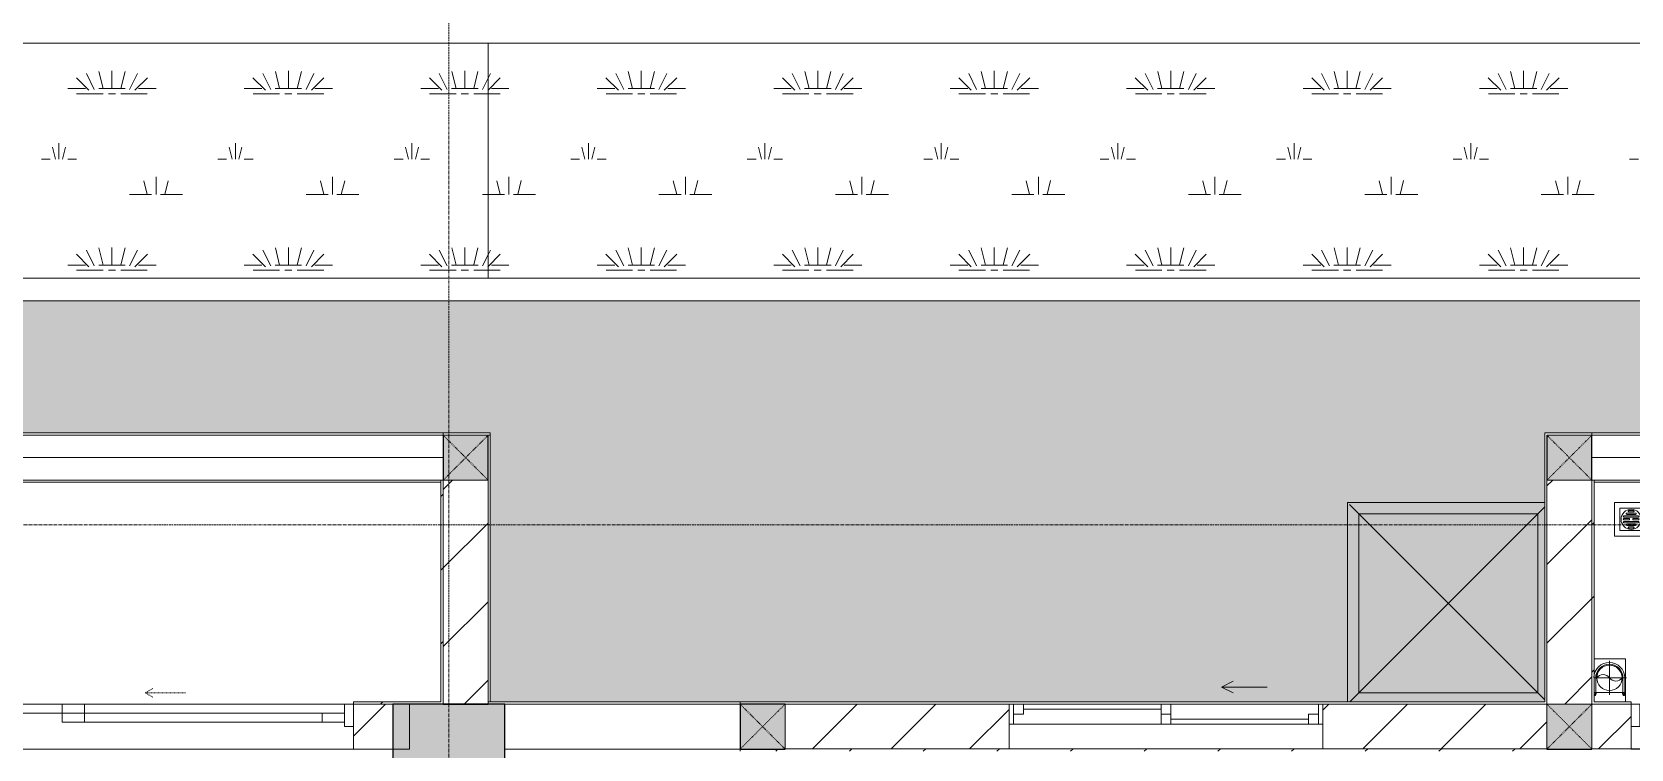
# Model space of a CAD drawing. Header units: millimetres. Extents: x 5121 to 246734, y -48180 to 129206.
# Drawn here: x 59093 to 66228, y 44337 to 47536 of the extents above; entities that cross this region are included whole.
import ezdxf

# ---------------------------------------------------------------- set-up
doc = ezdxf.new("R2010")
doc.units = ezdxf.units.MM
for name, pattern in [('Dash', [6, 3, -3]), ('Grid Line', [22.225, 12.7, -3.175, 3.175, -3.175]), ('IMPORT-CENTER _3_', [10.16, 6.35, -1.27, 1.27, -1.27])]:
    doc.linetypes.add(name, pattern=pattern)
for name, color, linetype, lineweight in [('0-1', 7, 'Continuous', 5), ('A-DOOR', 31, 'Continuous', 9), ('A-DOOR-FRAM', 31, 'Continuous', 9), ('A-DOOR-HDLN', 31, 'Dash', 9), ('A-FLOR', 192, 'Continuous', 9), ('A-FLOR-1', 50, 'Continuous', 9), ('A-FLOR-PATT', 8, 'Continuous', 9), ('A-GLAZ', 151, 'Continuous', 9), ('A-WALL', 113, 'Continuous', 9), ('A-WALL-1', 250, 'Continuous', 18), ('A-WALL-2', 50, 'Continuous', 9), ('A-WALL-FNSH-1', 50, 'Continuous', 9), ('A-WALL-PATT-2', 50, 'Continuous', 9), ('A-WALL-PATT-3', 111, 'Continuous', 9), ('G-IMPT', 8, 'Continuous', 9), ('G-IMPT-2', 8, 'IMPORT-CENTER _3_', 9), ('I-WALL-1', 50, 'Continuous', 9), ('M-EQPM', 50, 'Continuous', 9), ('S-COLS', 52, 'Continuous', 9), ('S-COLS-1', 7, 'Continuous', 5), ('S-COLS-2', 10, 'Continuous', 25), ('S-COLS-5', 52, 'Continuous', 25), ('S-COLS-6', 52, 'Dash', 9), ('S-COLS-HDLN', 52, 'Dash', 9), ('S-GRID-1', 1, 'Grid Line', 9)]:
    doc.layers.add(name, color=color, linetype=linetype, lineweight=lineweight)
pattern_1 = [(45, (0, 0), (-164.4023, 164.4023), [])]
pattern_2 = [(45, (0, 0), (-175.3625, 175.3625), [])]
pattern_3 = [(0, (236.2, 15.75), (787.4, 787.4), [118.11, -23.622, 31.496, -23.622, -590.55]), (0, (236.2, 15.75), (787.4, 787.4), [-196.85, 118.11, -472.44]), (0, (196.85, 39.4), (787.4, 787.4), [78.74, -59.055, 118.11, -59.055, -472.44]), (0, (196.85, 39.4), (787.4, 787.4), [-314.96, 78.74, -393.7]), (0, (472.44, 354.3), (787.4, 787.4), [98.425, -39.37, 98.425, -551.18]), (0, (78.74, 511.8), (787.4, 787.4), [39.37, -78.74, 39.37, -629.92]), (90, (157.5, 511.8), (-787.4, 787.4), [70.866, -716.534]), (90, (393.7, 39.4), (-787.4, 787.4), [78.74, -708.66]), (90, (590.55, 354.3), (-787.4, 787.4), [78.74, -708.66]), (45, (496.06, 31.5), (0, 787.4), [78.74, -1034.812]), (135, (291.34, 31.5), (-787.4, 6e-14), [78.74, -1034.812]), (63.435, (472.44, 35.43), (-0.0007, 787.4), [78.74, -1681.94]), (75.964, (433.07, 39.37), (-0.00383, 787.3999), [78.74, -3167.793]), (75.964, (629.92, 354.33), (-0.00383, 787.3999), [62.992, -3183.541]), (75.964, (173.23, 511.81), (-0.00383, 787.3999), [55.118, -3191.415]), (104.036, (354.33, 39.37), (0.00383, 787.3999), [78.74, -3167.793]), (104.036, (551.18, 354.33), (0.00383, 787.3999), [62.992, -3183.541]), (104.036, (141.73, 511.81), (0.00383, 787.3999), [55.118, -3191.415]), (116.565, (314.96, 35.43), (0.0007, 787.4), [78.74, -1681.939])]

# ---------------------------------------------------------------- blocks, each defined once
blk = doc.blocks.new('NCV_TKTC_KET CAU_rvt-1-TKCS_MB TỔNG THỂ TẦNG 1')
at = {"layer": 'S-COLS-1'}
blk.add_hatch(color=256, dxfattribs=at).paths.add_polyline_path([(61202.6, 43686.9), (61202.6, 44536.9), (60702.6, 44536.9), (60702.6, 43686.9), (61052.6, 43686.9)])
at = {"layer": 'A-FLOR-1'}
blk.add_line((62252.6, 44336.9), (62252.6, 44326.9), dxfattribs=at)
at = {"layer": 'S-COLS-2'}
for p, q in [((61202.6, 44536.9), (60702.6, 44536.9)), ((60702.6, 44536.9), (60702.6, 43686.9)), ((61202.6, 43686.9), (61202.6, 44536.9))]:
    blk.add_line(p, q, dxfattribs=at)
blk = doc.blocks.new('NCV_TKTC_TANG 1_rvt-1-TKCS_MB TỔNG THỂ TẦNG 1')
at = {"layer": 'A-WALL-PATT-2'}
h = blk.add_hatch(dxfattribs=at)
h.set_pattern_fill('FP_10', color=256, style=0, pattern_type=2)
h.set_pattern_definition(pattern_1)
h.paths.add_polyline_path([(60917.6, 44546.9), (60927.5, 44546.9), (60927.5, 45536.9), (60917.6, 45536.9), (60917.6, 44670.2)])
h = blk.add_hatch(dxfattribs=at)
h.set_pattern_fill('FP_10', color=256, style=0, pattern_type=2)
h.set_pattern_definition(pattern_1)
h.paths.add_polyline_path([(66052.6, 44536.9), (66062.6, 44537.4), (66062.6, 45536.9), (66052.6, 45536.9), (66052.6, 44537.4)])
h = blk.add_hatch(dxfattribs=at)
h.set_pattern_fill('FP_10', color=256, style=0, pattern_type=2)
h.set_pattern_definition(pattern_1)
h.paths.add_polyline_path([(60777.6, 44536.9), (60927.5, 44537), (60927.5, 44546.9), (60527.6, 44546.9), (60527.6, 44536.9), (60702.6, 44536.9)])
h.paths.add_polyline_path([(57862.6, 44536.9), (58027.6, 44536.9), (58027.6, 44546.9), (57862.6, 44546.9)])
h = blk.add_hatch(dxfattribs=at)
h.set_pattern_fill('FP_10', color=256, style=0, pattern_type=2)
h.set_pattern_definition(pattern_1)
h.paths.add_polyline_path([(69052.6, 44536.9), (69052.6, 44546.9), (68727.6, 44546.9), (68727.6, 44537.4), (68977.6, 44536.9)])
h.paths.add_polyline_path([(66062.6, 44537), (66227.6, 44537.4), (66227.6, 44546.9), (66062.6, 44546.9), (66062.6, 44537.4)])
h = blk.add_hatch(dxfattribs=at)
h.set_pattern_fill('FP_10', color=256, style=0, pattern_type=2)
h.set_pattern_definition(pattern_1)
h.paths.add_polyline_path([(62352.6, 41336.9), (62362.6, 41336.9), (62362.6, 44336.9), (62352.6, 44336.9), (62352.6, 41898.5)])
h = blk.add_hatch(dxfattribs=at)
h.set_pattern_fill('FP_10', color=256, style=0, pattern_type=2)
h.set_pattern_definition(pattern_1)
h.paths.add_polyline_path([(65942.6, 44326.9), (65952.6, 44326.9), (65952.6, 44336.9), (62362.6, 44336.9), (62362.6, 44326.9), (65621.6, 44326.9)])
h = blk.add_hatch(dxfattribs=at)
h.set_pattern_fill('FP_10', color=256, style=0, pattern_type=2)
h.set_pattern_definition(pattern_1)
h.paths.add_polyline_path([(66052.6, 41236.9), (66062.6, 41236.9), (66062.6, 44336.9), (66052.6, 44336.9), (66052.6, 41336.9)])
at = {"layer": 'A-FLOR-1'}
for p, q in [((60487.6, 44536.9), (59327.6, 44536.9)), ((60527.6, 44336.9), (58027.6, 44336.9)), ((62252.6, 44326.9), (62252.6, 44336.9)), ((68727.6, 44336.9), (66227.6, 44336.9))]:
    blk.add_line(p, q, dxfattribs=at)
at = {"layer": 'A-WALL-1'}
for p, q in [((60917.6, 45536.9), (60917.6, 44546.9)), ((60927.6, 45536.9), (60917.6, 45536.9)), ((60927.6, 44546.9), (60927.6, 45536.9)), ((66062.6, 45536.9), (66052.6, 45536.9)), ((66052.6, 45536.9), (66052.6, 44536.9)), ((66062.6, 44546.9), (66062.6, 45536.9)), ((60917.6, 44546.9), (60527.6, 44546.9)), ((60527.6, 44546.9), (60527.6, 44536.9)), ((60527.6, 44536.9), (60927.6, 44536.9)), ((60927.6, 44536.9), (60927.6, 44546.9)), ((66052.6, 44536.9), (66062.6, 44536.9)), ((66227.6, 44546.9), (66062.6, 44546.9)), ((66062.6, 44536.9), (66227.6, 44536.9)), ((66227.6, 44537.4), (66227.6, 44546.9))]:
    blk.add_line(p, q, dxfattribs=at)
at = {"layer": 'A-WALL-2'}
for p, q in [((61202.6, 44536.9), (62252.2, 44536.9)), ((62252.2, 44336.9), (62252.2, 44536.9)), ((62252.2, 44336.9), (61202.6, 44336.9))]:
    blk.add_line(p, q, dxfattribs=at)
at = {"layer": 'I-WALL-1'}
for p, q in [((57862.6, 45536.9), (60917.6, 45536.9)), ((60917.6, 45526.9), (57862.6, 45526.9)), ((66062.6, 45536.9), (69042.6, 45536.9)), ((69042.6, 45526.9), (66062.6, 45526.9))]:
    blk.add_line(p, q, dxfattribs=at)
blk = doc.blocks.new('1_FAMILY RVT - W01-WxH 1400x1400xmm-389822-TKCS_MB TỔNG THỂ TẦNG 1')
at = {"layer": 'A-GLAZ'}
for p, q in [((248.4, 172.39), (299.2, 197.79)), ((248.4, 172.39), (299.2, 146.99)), ((248.4, 172.39), (451.6, 172.39)), ((-700, 96.19), (-700, -103.81)), ((700, 96.19), (-700, 96.19)), ((-700, 96.19), (-636.5, 96.19)), ((-680.95, 96.19), (-680.95, 7.29)), ((-636.5, 96.19), (-22.225, 96.19)), ((-636.5, 96.19), (-636.5, 51.74)), ((-636.5, 73.965), (-22.225, 73.965)), ((-22.225, 7.29), (-22.225, 96.19)), ((-22.225, 96.19), (22.225, 96.19)), ((22.225, 96.19), (680.95, 96.19)), ((22.225, 96.19), (22.225, 7.29)), ((680.95, 96.19), (700, 96.19)), ((680.95, 96.19), (680.95, 7.29)), ((700, -103.81), (700, 96.19)), ((-700, 7.29), (-680.95, 7.29)), ((-636.5, 51.74), (-680.95, 51.74)), ((-680.95, 7.29), (-22.225, 7.29)), ((22.225, 51.74), (-22.225, 51.74)), ((-22.225, 7.29), (22.225, 7.29)), ((22.225, 29.515), (636.5, 29.515)), ((22.225, 7.29), (636.5, 7.29)), ((636.5, 51.74), (636.5, 7.29)), ((680.95, 51.74), (636.5, 51.74)), ((636.5, 7.29), (700, 7.29)), ((-700, -103.81), (700, -103.81))]:
    blk.add_line(p, q, dxfattribs=at)
blk = doc.blocks.new('DEG_02-DEG_03 - DEG_02-2500x2400mm-CỬA ĐI 02 CÁNH TRƯỢT-625766-TKCS_MB TỔNG THỂ TẦNG 1')
at = {"layer": 'A-DOOR'}
for p, q in [((-1110, 100), (-1210, 100)), ((-1210, 100), (-1210, 60)), ((-1110, 60), (-1110, 100)), ((-1110, 100), (-50, 100)), ((50, 100), (-50, 100)), ((-50, 100), (-50, 60)), ((50, 60), (50, 100)), ((-1210, 60), (-1110, 60)), ((-50, 60), (-1110, 60)), ((50, 60), (-50, 60)), ((-50, 60), (-50, 20)), ((-50, 60), (50, 60)), ((-50, 20), (50, 20)), ((50, 20), (50, 60)), ((50, 60), (1110, 60)), ((1110, 20), (50, 20)), ((1210, 60), (1110, 60)), ((1110, 60), (1110, 20)), ((1110, 20), (1210, 20)), ((1210, 20), (1210, 60))]:
    blk.add_line(p, q, dxfattribs=at)
at = {"layer": 'A-DOOR-FRAM'}
for p, q in [((-1210, 100), (-1250, 100)), ((-1250, 100), (-1250, 0)), ((-1210, 0), (-1210, 100)), ((1250, 100), (1210, 100)), ((1210, 100), (1210, 0)), ((1250, 0), (1250, 100)), ((-1250, 0), (-1210, 0)), ((1210, 0), (1250, 0))]:
    blk.add_line(p, q, dxfattribs=at)
at = {"layer": 'A-DOOR-HDLN'}
for p, q in [((-500.4, 151.1), (-320.4, 151.1)), ((-320.4, 151.1), (-355, 171.1)), ((-320.4, 151.1), (-355, 131.1)), ((320.4, 151.1), (355, 171.1)), ((320.4, 151.1), (355, 131.1)), ((500.4, 151.1), (320.4, 151.1))]:
    blk.add_line(p, q, dxfattribs=at)
blk = doc.blocks.new('TKTC_XREF_251221_MB TANG 1 - TKTC_XREF_260130_MB TANG 1_dwg_THU NUOC - THU NUOC-444531-TKCS_MB TẦNG 1-4202124-TKCS_MB TỔNG THỂ TẦNG 1')
at = {"layer": 'M-EQPM'}
for p, q in [((-23.3, 10.8), (40.9, 10.8)), ((40.9, 4.8), (-23.3, 4.8)), ((-11, 23.3), (28.5, 23.3)), ((28.5, 17.3), (-11, 17.3)), ((-1.1, 35.6), (18.5, 35.6)), ((18.5, 29.6), (-1.1, 29.6)), ((-23.3, -13.6), (40.9, -13.6)), ((40.9, -19.6), (-23.3, -19.6)), ((-11, -26.1), (28.5, -26.1)), ((28.5, -32.1), (-11, -32.1)), ((-1.1, -38.5), (18.5, -38.5)), ((18.5, -44.5), (-1.1, -44.5))]:
    blk.add_line(p, q, dxfattribs=at)
at = {"layer": 'M-EQPM', "flags": 128}
for points in [[(83.7, -79.4), (83.7, 70.6), (-66.3, 70.6), (-66.3, -79.4)], [(58.7, -54.4), (58.7, 45.6), (-41.3, 45.6), (-41.3, -54.4)]]:
    blk.add_lwpolyline(points, close=True, dxfattribs=at)
for points in [[(-23.3, -1.2), (0.7, -1.2), (0.7, -7.2), (-23.3, -7.2)], [(40.9, -7.2), (16.7, -7.2), (16.7, -1.2), (40.9, -1.2)]]:
    blk.add_lwpolyline(points, dxfattribs=at)
at = {"layer": 'M-EQPM'}
for centre, radius, start, end in [((8.7, -4.4), 45, 360, 180), ((8.7, -4.4), 45, 360, 180), ((-23.3, 7.8), 3, 90, 270), ((-11, 20.3), 3, 90, 270), ((-1.1, 32.6), 3, 90, 270), ((18.5, 32.6), 3, 270, 90), ((28.5, 20.3), 3, 270, 90), ((40.9, 7.8), 3, 270, 90), ((8.7, -4.4), 45, 180, 360), ((8.7, -4.4), 45, 180, 360), ((-23.3, -4.2), 3, 90, 270), ((-23.3, -16.6), 3, 90, 270), ((-11, -29.1), 3, 90, 270), ((-1.1, -41.5), 3, 90, 270), ((18.5, -41.5), 3, 270, 90), ((28.5, -29.1), 3, 270, 90), ((40.9, -4.2), 3, 270, 90), ((40.9, -16.6), 3, 270, 90)]:
    blk.add_arc(centre, radius, start, end, dxfattribs=at)
blk = doc.blocks.new('TKTC_XREF_251221_MB TANG 1 - TKTC_XREF_260130_MB TANG 1_dwg_CUM U_DN100-V228-TKCS_MB TỔNG THỂ TẦNG 1')
at = {"layer": 'G-IMPT'}
blk.add_hatch(color=256, dxfattribs=at).paths.add_polyline_path([(0, 57), (0, 61), (25.1, 55.1), (35, 49.4), (49.4, 35), (55.1, 25.1), (59.1, 14.8), (61, 0), (53.7, -28.5), (45.3, -40.3), (35, -49.4), (20.4, -57), (15.7, -58.9), (0, -58.9), (0, -57), (20.1, -52.8), (36.6, -43.1), (47.8, -30.5), (54.6, -15.8), (55.1, -14.8), (57, 0), (54.6, 15.8), (43.1, 36.6), (30.5, 47.8), (15.7, 54.7), (14.8, 55.1)])
for p, q in [((-79.1, 66.6), (-79.1, 63.4)), ((-76.6, 66.6), (-76.6, 63.4)), ((-74.6, 66.6), (-74.6, 63.4)), ((-72.7, 69.3), (-72.7, 60.7)), ((-66.9, 67.9), (-71.7, 67.9)), ((-66.9, 62.1), (-71.7, 62.1)), ((-65, 69), (0, 69)), ((-79.1, -63.4), (-79.1, -66.6)), ((-76.6, -63.4), (-76.6, -66.6)), ((-74.6, -63.4), (-74.6, -66.6)), ((-72.7, -60.7), (-72.7, -68.7)), ((-66.9, -62.1), (-71.7, -62.1)), ((-66.9, -67.9), (-71.7, -67.9))]:
    blk.add_line(p, q, dxfattribs=at)
at = {"layer": 'G-IMPT', "flags": 128}
for points in [[(-66.9, 70.8), (-66.9, 72.7), (-65, 72.7), (-65, 57.3), (-66.9, 57.3), (-66.9, 59.2)], [(-72.7, 67.6), (-78.1, 67.6), (-78.1, 62.4), (-72.7, 62.4)], [(-71.7, 59.2), (-66.9, 59.2), (-66.9, 70.8), (-71.7, 70.8)], [(-65, 61), (0, 61), (0, 57)], [(-72.7, -62.4), (-78.1, -62.4), (-78.1, -67.6), (-72.7, -67.6)], [(-66.9, -68.7), (-66.9, -59.2), (-71.7, -59.2)], [(-66.9, -59.2), (-66.9, -57.3), (-65, -57.3), (-65, -68.7)], [(-65, -61), (0, -61), (0, -57)]]:
    blk.add_lwpolyline(points, dxfattribs=at)
at = {"layer": 'G-IMPT'}
for centre, radius, start, end in [((-78.1, 66.6), 0.96, 90, 180), ((-78.1, 63.4), 0.96, 180, 270), ((-71.1, 69.3), 1.56, 112.61986, 247.38014), ((-67.9, 65), 4.8, 143.1301, 216.8699), ((-71.1, 60.7), 1.56, 112.61986, 247.38014), ((0, 0), 69, 271.54019, 90), ((0, 0), 61, 270, 90), ((0, 0), 57, 270, 90), ((-78.1, -63.4), 0.96, 90, 180), ((-78.1, -66.6), 0.96, 180, 270), ((-71.1, -60.7), 1.56, 112.61986, 247.38014), ((-67.9, -65), 4.8, 143.1301, 216.8699)]:
    blk.add_arc(centre, radius, start, end, dxfattribs=at)
blk = doc.blocks.new('TKTC_XREF_251221_MB TANG 1 - TKTC_XREF_260130_MB TANG 1_dwg_$cc-V229-TKCS_MB TỔNG THỂ TẦNG 1')
at = {"layer": 'G-IMPT'}
blk.add_circle((0, 0), 0.5, dxfattribs=at)
for centre, radius, start, end in [((0, 0), 0.5, 90, 270), ((0.188, 0.25), 0.313, 126.8699, 233.1301), ((-0.188, -0.25), 0.313, 306.8699, 53.1301)]:
    blk.add_arc(centre, radius, start, end, dxfattribs=at)
at = {"layer": 'G-IMPT-2'}
for p, q in [((-0.673, 0), (0.673, 0)), ((0, -0.673), (0, 0.607))]:
    blk.add_line(p, q, dxfattribs=at)
blk = doc.blocks.new('TKTC_XREF_251221_MB TANG 1 - TKTC_XREF_260130_MB TANG 1_dwg-4202109-TKCS_MB TỔNG THỂ TẦNG 1')
at = {"layer": 'G-IMPT'}
blk.add_line((-137089.5, -356757.1), (-136948.5, -356757.1), dxfattribs=at)
at = {"layer": 'G-IMPT', "flags": 128}
for points in [[(-136948.5, -356757.1), (-136948.5, -356607.4), (-137089.1, -356607.4)], [(-137089.5, -356757.2), (-136948.3, -356757.2), (-136948.6, -356799.7)]]:
    blk.add_lwpolyline(points, dxfattribs=at)
at = {"extrusion": (0, 0, -1), "zscale": -1}
blk.add_blockref('TKTC_XREF_251221_MB TANG 1 - TKTC_XREF_260130_MB TANG 1_dwg_THU NUOC - THU NUOC-444531-TKCS_MB TẦNG 1-4202124-TKCS_MB TỔNG THỂ TẦNG 1', (136914.8, -355980.3), dxfattribs=at)
at = {"extrusion": (0, 0, -1)}
for name, p, xscale, yscale, zscale, rotation in [('TKTC_XREF_251221_MB TANG 1 - TKTC_XREF_260130_MB TANG 1_dwg_CUM U_DN100-V228-TKCS_MB TỔNG THỂ TẦNG 1', (137021, -356692.1), 0.9975000000000006, 0.9975000000000006, -0.9975000000000006, 90.00099133829468), ('TKTC_XREF_251221_MB TANG 1 - TKTC_XREF_260130_MB TANG 1_dwg_$cc-V229-TKCS_MB TỔNG THỂ TẦNG 1', (137020.1, -356692.1), 113.7150000000073, 113.7150000000073, -113.7150000000073, 269.9990086637471)]:
    blk.add_blockref(name, p, dxfattribs=dict(at, xscale=xscale, yscale=yscale, zscale=zscale, rotation=rotation))
blk = doc.blocks.new('TKTC_XREF_251221_MB TANG 1 - TKTC_XREF_251221_MB TANG 1-2038492-TKCS_MB TỔNG THỂ TẦNG 1')
blk.add_blockref('TKTC_XREF_251221_MB TANG 1 - TKTC_XREF_260130_MB TANG 1_dwg-4202109-TKCS_MB TỔNG THỂ TẦNG 1', (169499.1, 384109.7))
blk = doc.blocks.new('TKTC_NAP THAM BE NUOC NGAM_260130 - TKTC_XREF_260130_NAP THAM BE NUOC NGAM_dwg-4013458-TKCS_MB TỔNG THỂ TẦNG 1')
at = {"layer": 'G-IMPT'}
for p, q in [((-138190.8, 141006.3), (-137319.1, 140134.7)), ((-137319.1, 140994.7), (-138189.1, 140124.7)), ((-143834.1, 140114.7), (-142674.1, 140114.7))]:
    blk.add_line(p, q, dxfattribs=at)
at = {"layer": 'G-IMPT', "flags": 128}
blk.add_lwpolyline([(-137319.1, 141014.7), (-138199.1, 141014.7), (-138199.1, 140124.7)], dxfattribs=at)
blk.add_lwpolyline([(-138149.1, 140164.7), (-137349.1, 140164.7), (-137349.1, 140964.7), (-138149.1, 140964.7)], close=True, dxfattribs=at)
blk = doc.blocks.new('TKTC_NAP THAM BE NUOC NGAM_260130 - NẮP THĂM BỂ NƯỚC NGẦM-2336355-TKCS_MB TỔNG THỂ TẦNG 1')
blk.add_blockref('TKTC_NAP THAM BE NUOC NGAM_260130 - TKTC_XREF_260130_NAP THAM BE NUOC NGAM_dwg-4013458-TKCS_MB TỔNG THỂ TẦNG 1', (150009, -139814.7))
blk = doc.blocks.new('G1_SOF - BO TRU - 200x200-3050151-TKCS_MB TỔNG THỂ TẦNG 1')
at = {"layer": 'S-COLS-HDLN'}
for p, q in [((-100, 100), (100, -100)), ((100, 100), (-100, -100))]:
    blk.add_line(p, q, dxfattribs=at)

msp = doc.modelspace()

# ---------------------------------------------------------------- hatches: boundary and pattern name
at = {"layer": 'A-FLOR-PATT'}
h = msp.add_hatch(dxfattribs=at)
h.set_pattern_fill('FP_23', color=256, style=0, pattern_type=2)
h.set_pattern_definition(pattern_3)
h.paths.add_polyline_path([(60344.4, 46437.4), (61127.6, 46437.4), (61127.6, 47486.3), (55452.6, 47486.3), (55453.5, 46437.4), (60335.3, 46437.4)])
h = msp.add_hatch(dxfattribs=at)
h.set_pattern_fill('FP_23', color=256, style=0, pattern_type=2)
h.set_pattern_definition(pattern_3)
h.paths.add_polyline_path([(63053.5, 46437.4), (75827.6, 46437.4), (75827.6, 47486.3), (61127.6, 47486.3), (61127.6, 46437.4), (62999.3, 46437.4)])
h = msp.add_hatch(dxfattribs=at)
h.set_pattern_fill('FP_23', color=256, style=0, pattern_type=2)
h.set_pattern_definition(pattern_3)
h.paths.add_polyline_path([(65842.6, 44546.9), (65842.6, 45747.4), (72462.6, 45747.4), (72462.6, 45737.4), (72452.6, 45736.9), (72452.6, 45637.4), (72462.6, 45637.4), (72463.1, 44547.4), (75827.6, 44547.4), (75827.6, 46337.4), (55452.6, 46337.4), (55452.6, 45136.9), (52937.6, 45136.9), (52937.6, 44546.9), (57642.6, 44546.9), (57642.6, 45747.4), (61137.5, 45747.4), (61137.5, 45737.4), (61137.5, 45735.3), (61137.5, 44546.9), (65813.1, 44546.9)])
at = {"layer": 'A-WALL-PATT-3'}
h = msp.add_hatch(dxfattribs=at)
h.set_pattern_fill('FP_1', color=256, style=0, pattern_type=2)
h.set_pattern_definition(pattern_2)
h.paths.add_polyline_path([(61077.5, 44536.9), (61127.5, 44536.9), (61127.5, 45536.9), (60927.5, 45536.9), (60927.6, 44536.9), (61052.6, 44536.9)])
h = msp.add_hatch(dxfattribs=at)
h.set_pattern_fill('FP_1', color=256, style=0, pattern_type=2)
h.set_pattern_definition(pattern_2)
h.paths.add_polyline_path([(66052.6, 44537.4), (66052.6, 45536.9), (65852.6, 45536.9), (65852.6, 44537.4), (65859.8, 44537.4)])
h = msp.add_hatch(dxfattribs=at)
h.set_pattern_fill('FP_1', color=256, style=0, pattern_type=2)
h.set_pattern_definition(pattern_2)
h.paths.add_polyline_path([(60527.6, 44336.9), (60702.6, 44336.9), (60702.6, 44536.9), (60527.6, 44536.9), (60527.6, 44436.9)])
h.paths.add_polyline_path([(57987.6, 44336.9), (58027.6, 44336.9), (58027.6, 44536.9), (57852.6, 44536.9), (57852.6, 44336.9)])
h = msp.add_hatch(dxfattribs=at)
h.set_pattern_fill('FP_1', color=256, style=0, pattern_type=2)
h.set_pattern_definition(pattern_2)
h.paths.add_polyline_path([(64852.6, 44337.4), (65852.6, 44337.4), (65852.6, 44536.9), (64852.6, 44536.9), (64852.6, 44478.2)])
h.paths.add_polyline_path([(63452.6, 44337.4), (63452.6, 44536.9), (62452.6, 44536.9), (62452.6, 44337.4), (62952.6, 44337.4)])
h = msp.add_hatch(dxfattribs=at)
h.set_pattern_fill('FP_1', color=256, style=0, pattern_type=2)
h.set_pattern_definition(pattern_2)
h.paths.add_polyline_path([(66052.6, 44337.4), (66227.6, 44337.4), (66227.6, 44537.4), (66052.6, 44536.9), (66052.6, 44437.4)])
h.paths.add_polyline_path([(68977.6, 44337.4), (68977.6, 44537.4), (68727.6, 44536.9), (68727.6, 44337.4)])
at = {"layer": 'S-COLS-1'}
for points in [[(61127.6, 45536.9), (61127.6, 45736.9), (60927.6, 45735.3), (60927.6, 45536.9), (61127.5, 45536.9)], [(66052.6, 45536.9), (66052.6, 45736.9), (65852.6, 45735.3), (65852.6, 45536.9)], [(62252.6, 44336.9), (62452.6, 44337.4), (62452.6, 44536.9), (62252.6, 44536.9)], [(65952.6, 44336.9), (66052.6, 44337.4), (66052.6, 44536.9), (65852.6, 44536.9), (65852.6, 44336.9), (65942.6, 44336.9)]]:
    msp.add_hatch(color=256, dxfattribs=at).paths.add_polyline_path(points)

# ---------------------------------------------------------------- linework, layer by layer
at = {"layer": 'A-FLOR'}
msp.add_line((61127.6, 47486.3), (61127.6, 46437.4), dxfattribs=at)
at = {"layer": 'A-WALL'}
for p, q in [((75827.6, 47486.3), (55452.6, 47486.3)), ((55462.6, 46437.4), (75937.6, 46437.4)), ((75827.6, 46337.4), (55452.6, 46337.4)), ((57852.6, 45747.4), (60927.5, 45747.4)), ((60927.5, 45737.4), (57852.6, 45737.4)), ((60927.5, 45736.9), (61127.5, 45736.9)), ((60927.5, 45637.4), (60927.5, 45736.9)), ((65852.6, 45736.9), (66052.6, 45736.9)), ((66052.6, 45747.4), (69052.6, 45747.4)), ((69052.6, 45737.4), (66052.6, 45737.4)), ((66052.6, 45737.4), (69052.6, 45737.4)), ((60927.5, 45637.4), (57852.6, 45637.4)), ((69052.6, 45637.4), (66052.6, 45637.4)), ((61127.5, 45536.9), (60927.5, 45536.9)), ((66052.6, 45536.9), (65852.6, 45536.9)), ((59327.6, 44536.9), (60487.6, 44536.9)), ((61137.5, 44546.9), (62252.6, 44546.9)), ((62252.6, 44536.9), (61202.6, 44536.9)), ((62452.6, 44536.9), (62452.6, 44337.4)), ((65852.6, 44337.4), (65852.6, 44536.9)), ((65852.6, 44536.9), (66052.6, 44536.9)), ((66052.6, 44536.9), (66052.6, 44337.4)), ((60527.6, 44336.9), (58027.6, 44336.9)), ((68727.6, 44337.4), (66227.6, 44337.4))]:
    msp.add_line(p, q, dxfattribs=at)
at = {"layer": 'A-WALL-1'}
for p, q in [((60927.5, 45737.4), (60927.5, 45736.9)), ((61127.5, 45737.4), (60927.5, 45737.4)), ((61127.5, 45736.9), (61127.5, 45737.4)), ((66052.6, 45737.4), (65852.6, 45737.4)), ((65852.6, 45737.4), (65852.6, 45736.9)), ((66052.6, 45736.9), (66052.6, 45737.4)), ((60927.5, 45536.9), (60927.5, 44535.3)), ((61127.5, 45536.9), (61127.5, 44535.3)), ((65852.6, 44536.9), (65852.6, 45536.9)), ((66052.6, 44537.4), (66052.6, 45536.9)), ((60777.6, 44536.9), (60527.6, 44536.9)), ((60777.6, 44336.9), (60777.6, 44536.9)), ((60927.5, 44535.3), (61127.5, 44535.3)), ((63452.6, 44536.9), (62452.6, 44536.9)), ((65852.6, 44536.9), (64852.6, 44536.9)), ((66227.6, 44537.4), (66052.6, 44537.4)), ((60527.6, 44436.9), (60527.6, 44336.9)), ((66227.6, 44337.4), (66227.6, 44437.4)), ((60527.6, 44336.9), (60777.6, 44336.9)), ((62452.6, 44337.4), (63452.6, 44337.4)), ((64852.6, 44337.4), (65852.6, 44337.4)), ((66052.6, 44337.4), (66227.6, 44337.4))]:
    msp.add_line(p, q, dxfattribs=at)
at = {"layer": 'A-WALL-FNSH-1'}
for p, q in [((61137.5, 45747.4), (60927.5, 45747.4)), ((60927.5, 45747.4), (60927.5, 45737.4)), ((60927.5, 45737.4), (61137.5, 45737.4)), ((61127.5, 45736.9), (61127.5, 45536.9)), ((61137.5, 45736.9), (61127.5, 45736.9)), ((61137.5, 45737.4), (61137.5, 45747.4)), ((61137.5, 44546.9), (61137.5, 45736.9)), ((65842.6, 45747.4), (65842.6, 44546.9)), ((66052.6, 45747.4), (65842.6, 45747.4)), ((65852.6, 45737.4), (66052.6, 45737.4)), ((65852.6, 45536.9), (65852.6, 45736.9)), ((66052.6, 45737.4), (66052.6, 45747.4)), ((61127.5, 44546.9), (61137.5, 44546.9)), ((65842.6, 44546.9), (62252.6, 44546.9)), ((62252.6, 44546.9), (62252.6, 44536.9)), ((62252.6, 44536.9), (62452.6, 44536.9))]:
    msp.add_line(p, q, dxfattribs=at)
at = {"layer": 'S-COLS'}
for p, q in [((61127.6, 45736.9), (60927.6, 45736.9)), ((66052.6, 45736.9), (65852.6, 45736.9)), ((60927.6, 45536.9), (61127.6, 45536.9)), ((65852.6, 45536.9), (66052.6, 45536.9)), ((62452.6, 44337.4), (62452.6, 44536.9)), ((66052.6, 44536.9), (65852.6, 44536.9)), ((65852.6, 44536.9), (65852.6, 44337.4)), ((66052.6, 44337.4), (66052.6, 44536.9))]:
    msp.add_line(p, q, dxfattribs=at)
at = {"layer": 'S-COLS-5'}
for p, q in [((60927.6, 45736.9), (60927.6, 45536.9)), ((61127.6, 45536.9), (61127.6, 45736.9)), ((65852.6, 45736.9), (65852.6, 45536.9)), ((66052.6, 45536.9), (66052.6, 45736.9)), ((62452.6, 44536.9), (62252.6, 44536.9)), ((62252.6, 44536.9), (62252.6, 44336.9)), ((62252.6, 44336.9), (62452.6, 44336.9)), ((62452.6, 44336.9), (62452.6, 44337.4)), ((65852.6, 44337.4), (65852.6, 44336.9)), ((65852.6, 44336.9), (66052.6, 44336.9)), ((66052.6, 44336.9), (66052.6, 44337.4))]:
    msp.add_line(p, q, dxfattribs=at)
at = {"layer": 'S-GRID-1'}
for p, q in [((60952.6, 23210.6), (60952.6, 78232.7)), ((129301.8, 45336.9), (31601.8, 45336.9)), ((125364.8, 44536.9), (35538.8, 44536.9))]:
    msp.add_line(p, q, dxfattribs=at)

# ---------------------------------------------------------------- block references
at = {"layer": '0-1'}
for name in ['NCV_TKTC_KET CAU_rvt-1-TKCS_MB TỔNG THỂ TẦNG 1', 'NCV_TKTC_TANG 1_rvt-1-TKCS_MB TỔNG THỂ TẦNG 1']:
    msp.add_blockref(name, (0, 0), dxfattribs=at)
at = {"layer": 'A-DOOR'}
for p in [(59277.6, 44436.9), (67477.6, 44437.4)]:
    msp.add_blockref('DEG_02-DEG_03 - DEG_02-2500x2400mm-CỬA ĐI 02 CÁNH TRƯỢT-625766-TKCS_MB TỔNG THỂ TẦNG 1', p, dxfattribs=at)
at = {"layer": 'A-GLAZ'}
msp.add_blockref('1_FAMILY RVT - W01-WxH 1400x1400xmm-389822-TKCS_MB TỔNG THỂ TẦNG 1', (64152.6, 44441.2), dxfattribs=at)
at = {"layer": 'M-EQPM'}
for name, p in [('TKTC_XREF_251221_MB TANG 1 - TKTC_XREF_251221_MB TANG 1-2038492-TKCS_MB TỔNG THỂ TẦNG 1', (33652.6, 17236.9)), ('TKTC_NAP THAM BE NUOC NGAM_260130 - NẮP THĂM BỂ NƯỚC NGẦM-2336355-TKCS_MB TỔNG THỂ TẦNG 1', (53152.6, 44236.9))]:
    msp.add_blockref(name, p, dxfattribs=at)
at = {"layer": 'S-COLS-6'}
for p in [(61027.6, 45636.9), (65952.6, 45636.9), (62352.6, 44436.9), (65952.6, 44436.9)]:
    msp.add_blockref('G1_SOF - BO TRU - 200x200-3050151-TKCS_MB TỔNG THỂ TẦNG 1', p, dxfattribs=at)

doc.saveas('drawing.dxf')
